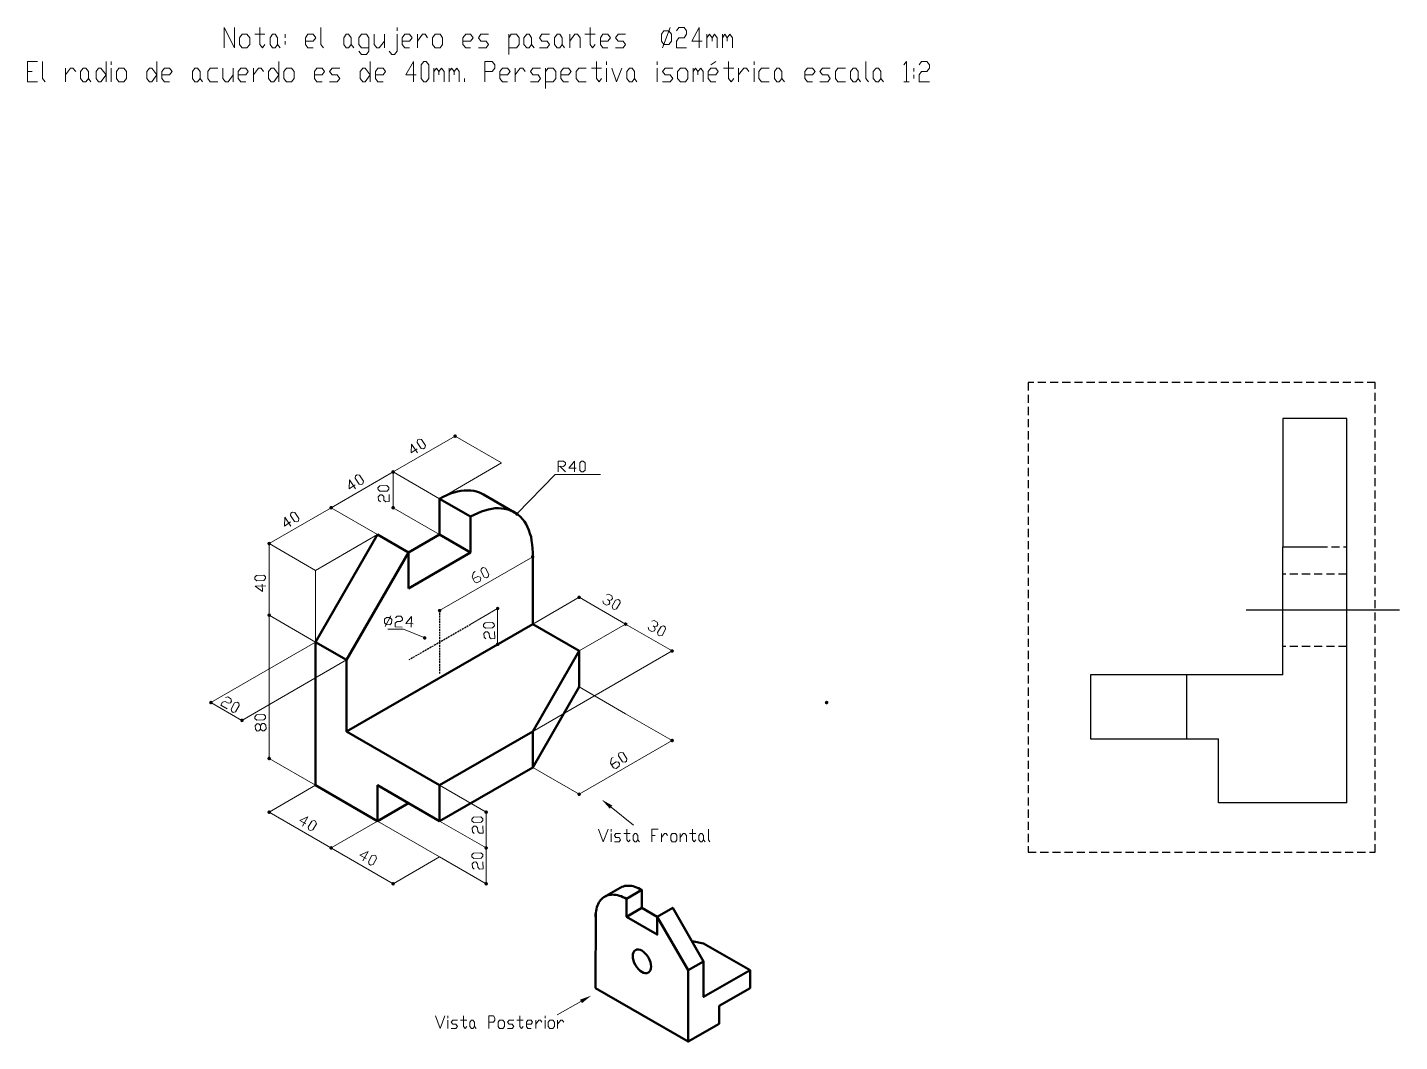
# Model space of a CAD drawing. Header units: millimetres. Extents: x 99 to 563, y 111 to 304.
# Drawn here: x 99.1 to 313.4, y 144.3 to 302.6 of the extents above; entities that cross this region are included whole.
import ezdxf

# ---------------------------------------------------------------- set-up
doc = ezdxf.new("R2010")
doc.units = ezdxf.units.MM
doc.linetypes.add('CENTRO', pattern=[50.8, 31.75, -6.35, 6.35, -6.35])
doc.linetypes.add('LÍNEAS_OCULTAS', pattern=[9.525, 6.35, -3.175])
for name, color, linetype, lineweight in [('Linea Auxiliar', 251, 'Continuous', 5), ('Linea Invisible', 254, 'LÍNEAS_OCULTAS', 25), ('Linea Visible', 7, 'Continuous', 30)]:
    doc.layers.add(name, color=color, linetype=linetype, lineweight=lineweight)
doc.layers.add('Lineas de eje', color=3, linetype='CENTRO', plot=False)
for name, color, linetype in [('PDF_COTAS', 7, 'Continuous'), ('PDF_OCULTOS', 7, 'Continuous'), ('PDF_Pieza', 7, 'Continuous'), ('PDF_TEX', 7, 'Continuous')]:
    doc.layers.add(name, color=color, linetype=linetype)

msp = doc.modelspace()

# ---------------------------------------------------------------- linework, layer by layer
at = {"layer": 'Linea Auxiliar'}
msp.add_xline((324.227, 119.166), (1, 0), dxfattribs=at)
at = {"layer": 'Linea Invisible'}
msp.add_line((295.131, 221.536), (305.131, 221.536), dxfattribs=at)
at = {"layer": 'Linea Invisible', "ltscale": 0.2}
for p, q in [((295.131, 221.536), (305.131, 221.536)), ((305.131, 217.276), (295.147, 217.276)), ((305.131, 205.946), (295.131, 205.946))]:
    msp.add_line(p, q, dxfattribs=at)
msp.add_lwpolyline([(309.593, 247.174), (255.357, 247.174), (255.357, 173.822), (309.593, 173.822)], close=True, dxfattribs=at)
at = {"layer": 'Linea Visible'}
for p, q in [((295.131, 241.536), (295.131, 221.536)), ((305.131, 241.536), (295.131, 241.536)), ((295.131, 241.536), (295.131, 221.536)), ((305.131, 241.536), (295.131, 241.536)), ((305.131, 181.536), (305.131, 241.536)), ((295.131, 201.536), (295.131, 221.536)), ((295.131, 201.536), (295.131, 221.536)), ((280.131, 201.536), (265.131, 201.536)), ((265.131, 201.536), (265.131, 191.536)), ((295.131, 201.536), (280.131, 201.536)), ((280.131, 201.536), (280.131, 191.536)), ((265.131, 191.536), (280.131, 191.536)), ((280.131, 191.536), (285.131, 191.536)), ((285.131, 181.536), (285.131, 191.536)), ((285.131, 181.536), (285.131, 191.536)), ((305.131, 181.536), (285.131, 181.536)), ((305.131, 181.536), (285.131, 181.536))]:
    msp.add_line(p, q, dxfattribs=at)
at = {"layer": 'Lineas de eje'}
msp.add_line((289.436, 211.687), (313.388, 211.687), dxfattribs=at)
at = {"layer": 'PDF_COTAS', "lineweight": 13}
for points in [[(144.092, 217.827), (136.825, 222.041), (146.507, 227.627), (156.189, 233.214), (165.871, 238.801), (173.138, 234.611), (163.74, 229.166)], [(159.929, 236.812), (159.006, 236.173), (159.077, 237.57), (160, 236.173)], [(181.968, 233.238), (181.992, 234.919), (182.821, 234.919), (183.105, 234.635), (183.105, 234.35), (182.821, 234.066), (181.992, 234.09)], [(182.252, 234.09), (183.105, 233.238)], [(184.785, 233.782), (183.649, 233.782), (184.501, 234.919), (184.501, 233.238)], [(150.247, 231.202), (149.3, 230.587), (149.395, 231.983), (150.318, 230.587)], [(163.456, 229.024), (156.189, 233.214), (156.189, 227.627), (163.456, 223.437)], [(175.529, 226.657), (181.495, 232.788), (188.573, 232.788)], [(154.2, 228.527), (153.893, 228.787), (153.869, 229.332), (154.153, 229.64), (154.437, 229.64), (154.721, 229.379), (154.745, 228.811), (155.029, 228.551), (155.597, 228.574), (155.55, 229.687)], [(146.507, 227.627), (153.774, 223.437), (144.092, 217.827), (144.092, 206.654), (136.825, 210.844)], [(140.163, 225.402), (139.216, 224.763), (139.287, 226.16), (140.234, 224.763)], [(163.456, 173.11), (156.189, 168.92), (136.825, 180.093), (144.092, 184.283), (136.825, 188.473), (136.825, 222.041)], [(163.456, 211.577), (177.991, 219.958)], [(168.641, 216.525), (169.398, 216.904), (169.777, 216.785), (169.895, 216.549), (169.777, 216.17), (169.28, 215.91), (168.901, 216.028), (168.522, 216.762), (168.759, 217.519), (169.019, 217.661)], [(135.76, 215.697), (135.807, 214.56), (134.647, 215.365), (136.328, 215.436)], [(177.991, 209.447), (185.235, 213.637), (192.503, 209.447), (185.235, 205.257)], [(189.946, 213.14), (190.041, 212.761), (189.899, 212.501), (189.52, 212.406), (189.046, 212.69), (188.928, 213.069)], [(189.496, 214.039), (189.875, 214.134), (190.348, 213.85), (190.467, 213.471), (190.325, 213.235), (189.946, 213.14), (189.686, 213.282)], [(154.958, 209.092), (155.857, 210.749)], [(156.544, 210.441), (156.828, 210.702), (157.396, 210.678), (157.657, 210.394), (157.657, 210.11), (157.349, 209.849), (156.804, 209.873), (156.52, 209.589), (156.497, 209.045), (157.609, 208.997)], [(159.314, 209.518), (158.177, 209.542), (159.053, 210.631), (159.006, 208.95)], [(168.238, 209.4), (172.499, 211.885), (172.499, 206.299)], [(196.574, 209.92), (196.953, 210.039), (197.45, 209.755), (197.545, 209.376), (197.403, 209.116), (197.024, 209.021), (196.787, 209.163)], [(161.136, 207.316), (157.799, 208.689), (155.384, 208.689)], [(170.676, 207.151), (170.392, 207.411), (170.369, 207.979), (170.629, 208.263), (170.913, 208.263), (171.197, 208.003), (171.221, 207.435), (171.505, 207.174), (172.073, 207.198), (172.026, 208.311)], [(192.503, 209.447), (199.77, 205.257), (177.991, 192.663)], [(197.024, 209.021), (197.119, 208.642), (197, 208.405), (196.598, 208.287), (196.124, 208.571), (196.03, 208.95)], [(144.092, 206.654), (127.735, 197.208), (132.564, 194.415), (148.921, 203.86)], [(185.235, 199.67), (192.503, 195.457), (199.77, 191.266), (185.235, 182.886), (177.991, 187.076)], [(129.983, 197.989), (130.362, 198.084), (130.859, 197.8), (130.954, 197.421), (130.812, 197.185), (130.433, 197.09), (129.936, 197.374), (129.557, 197.256), (129.297, 196.782), (130.244, 196.214)], [(135.475, 193.634), (135.76, 193.918), (136.044, 193.918), (136.328, 193.657), (136.351, 193.089), (136.067, 192.805), (135.807, 192.805), (135.499, 193.066), (135.475, 193.634), (135.191, 193.894), (134.907, 193.87), (134.647, 193.586), (134.671, 193.042), (134.955, 192.758), (135.239, 192.782), (135.499, 193.066)], [(190.325, 187.479), (191.011, 187.952), (191.39, 187.881), (191.556, 187.645), (191.485, 187.266), (191.011, 186.934), (190.632, 187.029), (190.159, 187.716), (190.301, 188.497), (190.538, 188.639)], [(146.507, 174.506), (153.774, 178.696), (163.456, 173.11), (170.724, 168.92), (170.724, 174.506), (170.724, 180.093), (163.456, 184.283)], [(190.23, 180.874), (193.757, 178.081)], [(142.577, 178.247), (141.607, 178.815), (142.885, 179.359), (142.056, 177.915)], [(163.456, 178.696), (170.724, 174.506)], [(168.854, 176.779), (168.57, 177.039), (168.546, 177.607), (168.806, 177.891), (169.09, 177.915), (169.375, 177.631), (169.398, 177.087), (169.706, 176.803), (170.25, 176.826), (170.203, 177.963)], [(151.975, 172.849), (151.005, 173.394), (152.307, 173.962), (151.454, 172.494)], [(168.854, 171.192), (168.57, 171.453), (168.546, 172.021), (168.806, 172.305), (169.09, 172.328), (169.375, 172.044), (169.398, 171.5), (169.706, 171.216), (170.25, 171.24), (170.203, 172.352)], [(185.519, 150.55), (181.826, 148.443)]]:
    msp.add_lwpolyline(points, dxfattribs=at)
for points in [[(160.923, 236.812), (160.545, 236.883), (159.929, 237.807), (160, 238.209), (160.237, 238.351), (160.616, 238.28), (161.231, 237.357), (161.16, 236.954)], [(185.614, 233.238), (185.33, 233.498), (185.33, 234.635), (185.614, 234.895), (185.898, 234.895), (186.182, 234.635), (186.182, 233.498), (185.898, 233.238)], [(151.241, 231.226), (150.863, 231.297), (150.247, 232.22), (150.318, 232.599), (150.555, 232.764), (150.934, 232.693), (151.549, 231.77), (151.478, 231.368)], [(155.502, 230.516), (155.242, 230.231), (154.129, 230.184), (153.845, 230.468), (153.822, 230.729), (154.106, 231.036), (155.218, 231.084), (155.502, 230.8)], [(141.157, 225.402), (140.778, 225.473), (140.139, 226.396), (140.234, 226.775), (140.47, 226.941), (140.849, 226.87), (141.465, 225.947), (141.394, 225.544)], [(136.28, 216.549), (136.02, 216.265), (134.907, 216.217), (134.6, 216.478), (134.6, 216.762), (134.86, 217.046), (135.973, 217.093), (136.28, 216.833)], [(170.771, 216.667), (170.392, 216.785), (169.895, 217.78), (170.014, 218.158), (170.25, 218.3), (170.629, 218.182), (171.15, 217.188), (171.032, 216.809)], [(190.49, 211.838), (190.396, 212.24), (190.94, 213.187), (191.319, 213.306), (191.579, 213.164), (191.674, 212.785), (191.106, 211.814), (190.727, 211.72)], [(155.1, 209.376), (154.84, 209.66), (154.863, 210.204), (155.147, 210.489), (155.692, 210.465), (155.976, 210.181), (155.952, 209.613), (155.668, 209.352)], [(172.002, 209.163), (171.718, 208.855), (170.605, 208.808), (170.321, 209.092), (170.298, 209.376), (170.582, 209.66), (171.694, 209.707), (171.978, 209.423)], [(197.568, 207.743), (197.474, 208.121), (198.042, 209.092), (198.421, 209.187), (198.657, 209.045), (198.752, 208.666), (198.208, 207.695), (197.829, 207.601)], [(130.978, 195.788), (130.883, 196.19), (131.427, 197.137), (131.83, 197.256), (132.067, 197.114), (132.161, 196.735), (131.593, 195.764), (131.214, 195.67)], [(136.28, 194.77), (136.02, 194.486), (134.907, 194.439), (134.6, 194.699), (134.6, 194.983), (134.86, 195.267), (135.973, 195.314), (136.28, 195.054)], [(192.408, 187.881), (192.029, 187.952), (191.39, 188.876), (191.461, 189.278), (191.698, 189.42), (192.1, 189.349), (192.716, 188.426), (192.645, 188.047)], [(143.027, 177.347), (142.909, 177.726), (143.477, 178.696), (143.856, 178.815), (144.092, 178.673), (144.211, 178.294), (143.642, 177.323), (143.264, 177.205)], [(170.179, 178.791), (169.919, 178.507), (168.783, 178.46), (168.499, 178.72), (168.499, 179.004), (168.759, 179.288), (169.872, 179.336), (170.179, 179.075)], [(170.179, 173.204), (169.919, 172.92), (168.783, 172.873), (168.499, 173.133), (168.499, 173.417), (168.759, 173.701), (169.872, 173.749), (170.179, 173.488)], [(152.425, 171.95), (152.33, 172.328), (152.875, 173.299), (153.277, 173.394), (153.514, 173.252), (153.609, 172.873), (153.064, 171.902), (152.662, 171.808)]]:
    msp.add_lwpolyline(points, close=True, dxfattribs=at)
at = {"layer": 'PDF_COTAS', "transparency": 33554559}
for points in [[(165.871, 238.801), (165.634, 238.943), (165.587, 238.801)], [(165.587, 238.801), (165.634, 238.659), (165.871, 238.801)], [(165.729, 239.038), (165.871, 238.801), (165.634, 238.943)], [(165.634, 238.659), (165.871, 238.801), (165.729, 238.564)], [(165.871, 239.085), (165.729, 239.038), (165.871, 238.801)], [(165.871, 238.801), (165.729, 238.564), (165.871, 238.517)], [(165.871, 238.801), (166.013, 239.038), (165.871, 239.085)], [(166.108, 238.943), (165.871, 238.801), (166.013, 239.038)], [(166.155, 238.801), (166.108, 238.943), (165.871, 238.801)], [(165.871, 238.517), (166.013, 238.564), (165.871, 238.801)], [(166.013, 238.564), (165.871, 238.801), (166.108, 238.659)], [(165.871, 238.801), (166.108, 238.659), (166.155, 238.801)], [(156.189, 233.214), (155.952, 233.356), (155.905, 233.214)], [(155.905, 233.214), (155.952, 233.072), (156.189, 233.214)], [(156.047, 233.451), (156.189, 233.214), (155.952, 233.356)], [(155.952, 233.072), (156.189, 233.214), (156.047, 232.977)], [(156.189, 233.498), (156.047, 233.451), (156.189, 233.214)], [(156.189, 233.214), (156.047, 232.977), (156.189, 232.93)], [(156.189, 233.214), (156.331, 233.451), (156.189, 233.498)], [(156.426, 233.356), (156.189, 233.214), (156.331, 233.451)], [(156.473, 233.214), (156.426, 233.356), (156.189, 233.214)], [(156.189, 232.93), (156.331, 232.977), (156.189, 233.214)], [(156.331, 232.977), (156.189, 233.214), (156.426, 233.072)], [(156.189, 233.214), (156.426, 233.072), (156.473, 233.214)], [(146.507, 227.627), (146.27, 227.77), (146.223, 227.627)], [(146.223, 227.627), (146.27, 227.485), (146.507, 227.627)], [(146.365, 227.864), (146.507, 227.627), (146.27, 227.77)], [(146.27, 227.485), (146.507, 227.627), (146.365, 227.391)], [(146.507, 227.912), (146.365, 227.864), (146.507, 227.627)], [(146.507, 227.627), (146.365, 227.391), (146.507, 227.343)], [(146.507, 227.627), (146.649, 227.864), (146.507, 227.912)], [(146.744, 227.77), (146.507, 227.627), (146.649, 227.864)], [(146.791, 227.627), (146.744, 227.77), (146.507, 227.627)], [(146.507, 227.343), (146.649, 227.391), (146.507, 227.627)], [(146.649, 227.391), (146.507, 227.627), (146.744, 227.485)], [(146.507, 227.627), (146.744, 227.485), (146.791, 227.627)], [(156.189, 227.627), (155.952, 227.77), (155.905, 227.627)], [(155.905, 227.627), (155.952, 227.485), (156.189, 227.627)], [(156.047, 227.864), (156.189, 227.627), (155.952, 227.77)], [(155.952, 227.485), (156.189, 227.627), (156.047, 227.367)], [(156.189, 227.912), (156.047, 227.864), (156.189, 227.627)], [(156.189, 227.627), (156.047, 227.367), (156.189, 227.343)], [(156.189, 227.627), (156.331, 227.864), (156.189, 227.912)], [(156.426, 227.77), (156.189, 227.627), (156.331, 227.864)], [(156.473, 227.627), (156.426, 227.77), (156.189, 227.627)], [(156.189, 227.343), (156.331, 227.367), (156.189, 227.627)], [(156.331, 227.367), (156.189, 227.627), (156.426, 227.485)], [(156.189, 227.627), (156.426, 227.485), (156.473, 227.627)], [(175.529, 226.657), (175.293, 226.775), (175.245, 226.657)], [(175.245, 226.657), (175.293, 226.515), (175.529, 226.657)], [(175.387, 226.894), (175.529, 226.657), (175.293, 226.775)], [(175.293, 226.515), (175.529, 226.657), (175.387, 226.396)], [(175.529, 226.917), (175.387, 226.894), (175.529, 226.657)], [(175.529, 226.657), (175.387, 226.396), (175.529, 226.373)], [(175.529, 226.657), (175.671, 226.894), (175.529, 226.917)], [(175.766, 226.775), (175.529, 226.657), (175.671, 226.894)], [(175.813, 226.657), (175.766, 226.775), (175.529, 226.657)], [(175.529, 226.373), (175.671, 226.396), (175.529, 226.657)], [(175.671, 226.396), (175.529, 226.657), (175.766, 226.515)], [(175.529, 226.657), (175.766, 226.515), (175.813, 226.657)], [(136.825, 222.041), (136.588, 222.159), (136.541, 222.041)], [(136.541, 222.041), (136.588, 221.899), (136.825, 222.041)], [(136.683, 222.277), (136.825, 222.041), (136.588, 222.159)], [(136.588, 221.899), (136.825, 222.041), (136.683, 221.78)], [(136.825, 222.301), (136.683, 222.277), (136.825, 222.041)], [(136.825, 222.041), (136.683, 221.78), (136.825, 221.757)], [(136.825, 222.041), (136.967, 222.277), (136.825, 222.301)], [(137.062, 222.159), (136.825, 222.041), (136.967, 222.277)], [(137.109, 222.041), (137.062, 222.159), (136.825, 222.041)], [(136.825, 221.757), (136.967, 221.78), (136.825, 222.041)], [(136.967, 221.78), (136.825, 222.041), (137.062, 221.899)], [(136.825, 222.041), (137.062, 221.899), (137.109, 222.041)], [(177.991, 219.958), (177.731, 220.1), (177.707, 219.958)], [(177.707, 219.958), (177.731, 219.816), (177.991, 219.958)], [(177.849, 220.194), (177.991, 219.958), (177.731, 220.1)], [(177.731, 219.816), (177.991, 219.958), (177.849, 219.721)], [(177.991, 220.242), (177.849, 220.194), (177.991, 219.958)], [(177.991, 219.958), (177.849, 219.721), (177.991, 219.673)], [(177.991, 219.958), (178.133, 220.194), (177.991, 220.242)], [(178.228, 220.1), (177.991, 219.958), (178.133, 220.194)], [(178.252, 219.958), (178.228, 220.1), (177.991, 219.958)], [(177.991, 219.673), (178.133, 219.721), (177.991, 219.958)], [(178.133, 219.721), (177.991, 219.958), (178.228, 219.816)], [(177.991, 219.958), (178.228, 219.816), (178.252, 219.958)], [(185.235, 213.637), (184.998, 213.779), (184.975, 213.637)], [(184.975, 213.637), (184.998, 213.495), (185.235, 213.637)], [(185.117, 213.874), (185.235, 213.637), (184.998, 213.779)], [(184.998, 213.495), (185.235, 213.637), (185.117, 213.4)], [(185.235, 213.921), (185.117, 213.874), (185.235, 213.637)], [(185.235, 213.637), (185.117, 213.4), (185.235, 213.353)], [(185.235, 213.637), (185.377, 213.874), (185.235, 213.921)], [(185.495, 213.779), (185.235, 213.637), (185.377, 213.874)], [(185.519, 213.637), (185.495, 213.779), (185.235, 213.637)], [(185.235, 213.353), (185.377, 213.4), (185.235, 213.637)], [(185.377, 213.4), (185.235, 213.637), (185.495, 213.495)], [(185.235, 213.637), (185.495, 213.495), (185.519, 213.637)], [(136.825, 210.844), (136.588, 210.986), (136.541, 210.844)], [(136.541, 210.844), (136.588, 210.702), (136.825, 210.844)], [(136.683, 211.08), (136.825, 210.844), (136.588, 210.986)], [(136.588, 210.702), (136.825, 210.844), (136.683, 210.607)], [(136.825, 211.128), (136.683, 211.08), (136.825, 210.844)], [(136.825, 210.844), (136.683, 210.607), (136.825, 210.56)], [(136.825, 210.844), (136.967, 211.08), (136.825, 211.128)], [(137.062, 210.986), (136.825, 210.844), (136.967, 211.08)], [(137.109, 210.844), (137.062, 210.986), (136.825, 210.844)], [(136.825, 210.56), (136.967, 210.607), (136.825, 210.844)], [(136.967, 210.607), (136.825, 210.844), (137.062, 210.702)], [(136.825, 210.844), (137.062, 210.702), (137.109, 210.844)], [(163.456, 211.577), (163.22, 211.72), (163.172, 211.577)], [(163.172, 211.577), (163.22, 211.435), (163.456, 211.577)], [(163.314, 211.814), (163.456, 211.577), (163.22, 211.72)], [(163.22, 211.435), (163.456, 211.577), (163.314, 211.317)], [(163.456, 211.838), (163.314, 211.814), (163.456, 211.577)], [(163.456, 211.577), (163.314, 211.317), (163.456, 211.293)], [(163.456, 211.577), (163.598, 211.814), (163.456, 211.838)], [(163.693, 211.72), (163.456, 211.577), (163.598, 211.814)], [(163.74, 211.577), (163.693, 211.72), (163.456, 211.577)], [(163.456, 211.293), (163.598, 211.317), (163.456, 211.577)], [(163.598, 211.317), (163.456, 211.577), (163.693, 211.435)], [(163.456, 211.577), (163.693, 211.435), (163.74, 211.577)], [(172.499, 211.885), (172.263, 212.027), (172.239, 211.885)], [(172.239, 211.885), (172.263, 211.743), (172.499, 211.885)], [(172.381, 212.122), (172.499, 211.885), (172.263, 212.027)], [(172.263, 211.743), (172.499, 211.885), (172.381, 211.649)], [(172.499, 212.169), (172.381, 212.122), (172.499, 211.885)], [(172.499, 211.885), (172.381, 211.649), (172.499, 211.601)], [(172.499, 211.885), (172.641, 212.122), (172.499, 212.169)], [(172.76, 212.027), (172.499, 211.885), (172.641, 212.122)], [(172.783, 211.885), (172.76, 212.027), (172.499, 211.885)], [(172.499, 211.601), (172.641, 211.649), (172.499, 211.885)], [(172.641, 211.649), (172.499, 211.885), (172.76, 211.743)], [(172.499, 211.885), (172.76, 211.743), (172.783, 211.885)], [(192.503, 209.447), (192.266, 209.589), (192.242, 209.447)], [(192.242, 209.447), (192.266, 209.305), (192.503, 209.447)], [(192.361, 209.684), (192.503, 209.447), (192.266, 209.589)], [(192.266, 209.305), (192.503, 209.447), (192.361, 209.21)], [(192.503, 209.731), (192.361, 209.684), (192.503, 209.447)], [(192.503, 209.447), (192.361, 209.21), (192.503, 209.163)], [(192.503, 209.447), (192.645, 209.684), (192.503, 209.731)], [(192.763, 209.589), (192.503, 209.447), (192.645, 209.684)], [(192.787, 209.447), (192.763, 209.589), (192.503, 209.447)], [(192.503, 209.163), (192.645, 209.21), (192.503, 209.447)], [(192.645, 209.21), (192.503, 209.447), (192.763, 209.305)], [(192.503, 209.447), (192.763, 209.305), (192.787, 209.447)], [(161.136, 207.316), (160.876, 207.435), (160.852, 207.316)], [(160.852, 207.316), (160.876, 207.174), (161.136, 207.316)], [(160.994, 207.553), (161.136, 207.316), (160.876, 207.435)], [(160.876, 207.174), (161.136, 207.316), (160.994, 207.056)], [(161.136, 207.577), (160.994, 207.553), (161.136, 207.316)], [(161.136, 207.316), (160.994, 207.056), (161.136, 207.032)], [(161.136, 207.316), (161.255, 207.553), (161.136, 207.577)], [(161.373, 207.435), (161.136, 207.316), (161.255, 207.553)], [(161.397, 207.316), (161.373, 207.435), (161.136, 207.316)], [(161.136, 207.032), (161.255, 207.056), (161.136, 207.316)], [(161.255, 207.056), (161.136, 207.316), (161.373, 207.174)], [(161.136, 207.316), (161.373, 207.174), (161.397, 207.316)], [(172.499, 206.299), (172.263, 206.441), (172.239, 206.299)], [(172.239, 206.299), (172.263, 206.156), (172.499, 206.299)], [(172.381, 206.535), (172.499, 206.299), (172.263, 206.441)], [(172.263, 206.156), (172.499, 206.299), (172.381, 206.038)], [(172.499, 206.559), (172.381, 206.535), (172.499, 206.299)], [(172.499, 206.299), (172.381, 206.038), (172.499, 206.014)], [(172.499, 206.299), (172.641, 206.535), (172.499, 206.559)], [(172.76, 206.441), (172.499, 206.299), (172.641, 206.535)], [(172.783, 206.299), (172.76, 206.441), (172.499, 206.299)], [(172.499, 206.014), (172.641, 206.038), (172.499, 206.299)], [(172.641, 206.038), (172.499, 206.299), (172.76, 206.156)], [(172.499, 206.299), (172.76, 206.156), (172.783, 206.299)], [(199.77, 205.257), (199.533, 205.399), (199.486, 205.257)], [(199.486, 205.257), (199.533, 205.115), (199.77, 205.257)], [(199.628, 205.494), (199.77, 205.257), (199.533, 205.399)], [(199.533, 205.115), (199.77, 205.257), (199.628, 205.02)], [(199.77, 205.541), (199.628, 205.494), (199.77, 205.257)], [(199.77, 205.257), (199.628, 205.02), (199.77, 204.973)], [(199.77, 205.257), (199.912, 205.494), (199.77, 205.541)], [(200.007, 205.399), (199.77, 205.257), (199.912, 205.494)], [(200.054, 205.257), (200.007, 205.399), (199.77, 205.257)], [(199.77, 204.973), (199.912, 205.02), (199.77, 205.257)], [(199.912, 205.02), (199.77, 205.257), (200.007, 205.115)], [(199.77, 205.257), (200.007, 205.115), (200.054, 205.257)], [(127.735, 197.208), (127.498, 197.35), (127.45, 197.208)], [(127.45, 197.208), (127.498, 197.066), (127.735, 197.208)], [(127.592, 197.445), (127.735, 197.208), (127.498, 197.35)], [(127.498, 197.066), (127.735, 197.208), (127.592, 196.972)], [(127.735, 197.492), (127.592, 197.445), (127.735, 197.208)], [(127.735, 197.208), (127.592, 196.972), (127.735, 196.924)], [(127.735, 197.208), (127.877, 197.445), (127.735, 197.492)], [(127.971, 197.35), (127.735, 197.208), (127.877, 197.445)], [(128.019, 197.208), (127.971, 197.35), (127.735, 197.208)], [(127.735, 196.924), (127.877, 196.972), (127.735, 197.208)], [(127.877, 196.972), (127.735, 197.208), (127.971, 197.066)], [(127.735, 197.208), (127.971, 197.066), (128.019, 197.208)], [(223.899, 197.208), (223.662, 197.35), (223.615, 197.208)], [(223.615, 197.208), (223.662, 197.066), (223.899, 197.208)], [(223.757, 197.445), (223.899, 197.208), (223.662, 197.35)], [(223.662, 197.066), (223.899, 197.208), (223.757, 196.972)], [(223.899, 197.492), (223.757, 197.445), (223.899, 197.208)], [(223.899, 197.208), (223.757, 196.972), (223.899, 196.924)], [(223.899, 197.208), (224.041, 197.445), (223.899, 197.492)], [(224.135, 197.35), (223.899, 197.208), (224.041, 197.445)], [(224.183, 197.208), (224.135, 197.35), (223.899, 197.208)], [(223.899, 196.924), (224.041, 196.972), (223.899, 197.208)], [(224.041, 196.972), (223.899, 197.208), (224.135, 197.066)], [(223.899, 197.208), (224.135, 197.066), (224.183, 197.208)], [(132.564, 194.415), (132.327, 194.557), (132.303, 194.415)], [(132.303, 194.415), (132.327, 194.273), (132.564, 194.415)], [(132.422, 194.652), (132.564, 194.415), (132.327, 194.557)], [(132.327, 194.273), (132.564, 194.415), (132.422, 194.178)], [(132.564, 194.699), (132.422, 194.652), (132.564, 194.415)], [(132.564, 194.415), (132.422, 194.178), (132.564, 194.131)], [(132.564, 194.415), (132.706, 194.652), (132.564, 194.699)], [(132.824, 194.557), (132.564, 194.415), (132.706, 194.652)], [(132.848, 194.415), (132.824, 194.557), (132.564, 194.415)], [(132.564, 194.131), (132.706, 194.178), (132.564, 194.415)], [(132.706, 194.178), (132.564, 194.415), (132.824, 194.273)], [(132.564, 194.415), (132.824, 194.273), (132.848, 194.415)], [(199.77, 191.266), (199.533, 191.409), (199.486, 191.266)], [(199.486, 191.266), (199.533, 191.124), (199.77, 191.266)], [(199.628, 191.527), (199.77, 191.266), (199.533, 191.409)], [(199.533, 191.124), (199.77, 191.266), (199.628, 191.03)], [(199.77, 191.551), (199.628, 191.527), (199.77, 191.266)], [(199.77, 191.266), (199.628, 191.03), (199.77, 191.006)], [(199.77, 191.266), (199.912, 191.527), (199.77, 191.551)], [(200.007, 191.409), (199.77, 191.266), (199.912, 191.527)], [(200.054, 191.266), (200.007, 191.409), (199.77, 191.266)], [(199.77, 191.006), (199.912, 191.03), (199.77, 191.266)], [(199.912, 191.03), (199.77, 191.266), (200.007, 191.124)], [(199.77, 191.266), (200.007, 191.124), (200.054, 191.266)], [(136.825, 188.473), (136.588, 188.615), (136.541, 188.473)], [(136.683, 188.734), (136.825, 188.473), (136.588, 188.615)], [(136.825, 188.757), (136.683, 188.734), (136.825, 188.473)], [(136.825, 188.473), (136.967, 188.734), (136.825, 188.757)], [(137.062, 188.615), (136.825, 188.473), (136.967, 188.734)], [(137.109, 188.473), (137.062, 188.615), (136.825, 188.473)], [(136.541, 188.473), (136.588, 188.331), (136.825, 188.473)], [(136.588, 188.331), (136.825, 188.473), (136.683, 188.236)], [(136.825, 188.473), (136.683, 188.236), (136.825, 188.189)], [(136.825, 188.189), (136.967, 188.236), (136.825, 188.473)], [(136.967, 188.236), (136.825, 188.473), (137.062, 188.331)], [(136.825, 188.473), (137.062, 188.331), (137.109, 188.473)], [(185.235, 182.886), (184.998, 183.028), (184.975, 182.886)], [(184.975, 182.886), (184.998, 182.744), (185.235, 182.886)], [(185.117, 183.123), (185.235, 182.886), (184.998, 183.028)], [(184.998, 182.744), (185.235, 182.886), (185.117, 182.65)], [(185.235, 183.17), (185.117, 183.123), (185.235, 182.886)], [(185.235, 182.886), (185.117, 182.65), (185.235, 182.602)], [(185.235, 182.886), (185.377, 183.123), (185.235, 183.17)], [(185.495, 183.028), (185.235, 182.886), (185.377, 183.123)], [(185.519, 182.886), (185.495, 183.028), (185.235, 182.886)], [(185.235, 182.602), (185.377, 182.65), (185.235, 182.886)], [(185.377, 182.65), (185.235, 182.886), (185.495, 182.744)], [(185.235, 182.886), (185.495, 182.744), (185.519, 182.886)], [(136.825, 180.093), (136.588, 180.235), (136.541, 180.093)], [(136.541, 180.093), (136.588, 179.951), (136.825, 180.093)], [(136.683, 180.33), (136.825, 180.093), (136.588, 180.235)], [(136.588, 179.951), (136.825, 180.093), (136.683, 179.856)], [(136.825, 180.377), (136.683, 180.33), (136.825, 180.093)], [(136.825, 180.093), (136.683, 179.856), (136.825, 179.809)], [(136.825, 180.093), (136.967, 180.33), (136.825, 180.377)], [(137.062, 180.235), (136.825, 180.093), (136.967, 180.33)], [(137.109, 180.093), (137.062, 180.235), (136.825, 180.093)], [(136.825, 179.809), (136.967, 179.856), (136.825, 180.093)], [(136.967, 179.856), (136.825, 180.093), (137.062, 179.951)], [(136.825, 180.093), (137.062, 179.951), (137.109, 180.093)], [(170.724, 180.093), (170.487, 180.235), (170.44, 180.093)], [(170.44, 180.093), (170.487, 179.951), (170.724, 180.093)], [(170.582, 180.33), (170.724, 180.093), (170.487, 180.235)], [(170.487, 179.951), (170.724, 180.093), (170.582, 179.856)], [(170.724, 180.377), (170.582, 180.33), (170.724, 180.093)], [(170.724, 180.093), (170.582, 179.856), (170.724, 179.809)], [(170.724, 180.093), (170.866, 180.33), (170.724, 180.377)], [(170.961, 180.235), (170.724, 180.093), (170.866, 180.33)], [(171.008, 180.093), (170.961, 180.235), (170.724, 180.093)], [(170.724, 179.809), (170.866, 179.856), (170.724, 180.093)], [(170.866, 179.856), (170.724, 180.093), (170.961, 179.951)], [(170.724, 180.093), (170.961, 179.951), (171.008, 180.093)], [(190.041, 180.637), (188.786, 182.034), (190.419, 181.135)], [(146.507, 174.506), (146.27, 174.648), (146.223, 174.506)], [(146.223, 174.506), (146.27, 174.364), (146.507, 174.506)], [(146.365, 174.743), (146.507, 174.506), (146.27, 174.648)], [(146.27, 174.364), (146.507, 174.506), (146.365, 174.27)], [(146.507, 174.79), (146.365, 174.743), (146.507, 174.506)], [(146.507, 174.506), (146.365, 174.27), (146.507, 174.222)], [(146.507, 174.506), (146.649, 174.743), (146.507, 174.79)], [(146.744, 174.648), (146.507, 174.506), (146.649, 174.743)], [(146.791, 174.506), (146.744, 174.648), (146.507, 174.506)], [(146.507, 174.222), (146.649, 174.27), (146.507, 174.506)], [(146.649, 174.27), (146.507, 174.506), (146.744, 174.364)], [(146.507, 174.506), (146.744, 174.364), (146.791, 174.506)], [(170.724, 174.506), (170.487, 174.648), (170.44, 174.506)], [(170.44, 174.506), (170.487, 174.364), (170.724, 174.506)], [(170.582, 174.743), (170.724, 174.506), (170.487, 174.648)], [(170.487, 174.364), (170.724, 174.506), (170.582, 174.27)], [(170.724, 174.79), (170.582, 174.743), (170.724, 174.506)], [(170.724, 174.506), (170.582, 174.27), (170.724, 174.222)], [(170.724, 174.506), (170.866, 174.743), (170.724, 174.79)], [(170.961, 174.648), (170.724, 174.506), (170.866, 174.743)], [(171.008, 174.506), (170.961, 174.648), (170.724, 174.506)], [(170.724, 174.222), (170.866, 174.27), (170.724, 174.506)], [(170.866, 174.27), (170.724, 174.506), (170.961, 174.364)], [(170.724, 174.506), (170.961, 174.364), (171.008, 174.506)], [(156.189, 168.92), (155.952, 169.062), (155.905, 168.92)], [(155.905, 168.92), (155.952, 168.778), (156.189, 168.92)], [(156.047, 169.156), (156.189, 168.92), (155.952, 169.062)], [(155.952, 168.778), (156.189, 168.92), (156.047, 168.659)], [(156.189, 169.18), (156.047, 169.156), (156.189, 168.92)], [(156.189, 168.92), (156.047, 168.659), (156.189, 168.636)], [(156.189, 168.92), (156.331, 169.156), (156.189, 169.18)], [(156.426, 169.062), (156.189, 168.92), (156.331, 169.156)], [(156.473, 168.92), (156.426, 169.062), (156.189, 168.92)], [(156.189, 168.636), (156.331, 168.659), (156.189, 168.92)], [(156.331, 168.659), (156.189, 168.92), (156.426, 168.778)], [(156.189, 168.92), (156.426, 168.778), (156.473, 168.92)], [(170.724, 168.92), (170.487, 169.062), (170.44, 168.92)], [(170.44, 168.92), (170.487, 168.778), (170.724, 168.92)], [(170.582, 169.156), (170.724, 168.92), (170.487, 169.062)], [(170.487, 168.778), (170.724, 168.92), (170.582, 168.659)], [(170.724, 169.18), (170.582, 169.156), (170.724, 168.92)], [(170.724, 168.92), (170.582, 168.659), (170.724, 168.636)], [(170.724, 168.92), (170.866, 169.156), (170.724, 169.18)], [(170.961, 169.062), (170.724, 168.92), (170.866, 169.156)], [(171.008, 168.92), (170.961, 169.062), (170.724, 168.92)], [(170.724, 168.636), (170.866, 168.659), (170.724, 168.92)], [(170.866, 168.659), (170.724, 168.92), (170.961, 168.778)], [(170.724, 168.92), (170.961, 168.778), (171.008, 168.92)], [(185.377, 150.81), (187.129, 151.449), (185.685, 150.266)]]:
    msp.add_solid(points, dxfattribs=at)
at = {"layer": 'PDF_OCULTOS', "lineweight": 25}
for points in [[(163.456, 211.577), (163.456, 211.341)], [(163.456, 211.199), (163.456, 210.915)], [(163.456, 210.773), (163.456, 210.489)], [(163.456, 210.347), (163.456, 210.086)], [(163.456, 209.944), (163.456, 209.66)], [(163.456, 209.518), (163.456, 209.234)], [(163.456, 209.092), (163.456, 208.831)], [(163.456, 208.689), (163.456, 208.405)], [(163.456, 208.263), (163.456, 207.979)], [(165.516, 207.837), (165.753, 207.979)], [(165.871, 208.05), (166.108, 208.192)], [(166.25, 208.263), (166.486, 208.405)], [(166.605, 208.476), (166.842, 208.618)], [(166.96, 208.689), (167.197, 208.831)], [(167.339, 208.879), (167.575, 209.021)], [(167.694, 209.092), (167.93, 209.234)], [(168.049, 209.305), (168.238, 209.4)], [(161.87, 205.754), (162.131, 205.896)], [(162.249, 205.943), (162.486, 206.085)], [(162.604, 206.156), (162.841, 206.299)], [(162.959, 206.37), (163.22, 206.512)], [(163.338, 206.583), (163.575, 206.725)], [(163.456, 207.837), (163.456, 207.553)], [(163.456, 207.411), (163.456, 207.151)], [(163.456, 207.009), (163.456, 206.725)], [(163.456, 206.583), (163.456, 206.299)], [(163.456, 206.156), (163.456, 205.896)], [(163.456, 205.754), (163.456, 205.47)], [(163.693, 206.796), (163.93, 206.938)], [(164.072, 207.009), (164.309, 207.151)], [(164.427, 207.222), (164.664, 207.364)], [(164.782, 207.411), (165.019, 207.553)], [(165.161, 207.624), (165.398, 207.766)], [(158.675, 203.908), (158.864, 204.002)], [(158.982, 204.073), (159.219, 204.215)], [(159.337, 204.286), (159.574, 204.405)], [(159.692, 204.476), (159.953, 204.618)], [(160.071, 204.689), (160.308, 204.831)], [(160.426, 204.902), (160.663, 205.044)], [(160.781, 205.115), (161.042, 205.257)], [(161.16, 205.328), (161.397, 205.47)], [(161.515, 205.541), (161.752, 205.683)], [(163.456, 205.328), (163.456, 205.044)], [(163.456, 204.902), (163.456, 204.618)], [(163.456, 204.476), (163.456, 204.215)], [(163.456, 204.073), (163.456, 203.789)], [(163.456, 203.647), (163.456, 203.363)], [(163.456, 203.221), (163.456, 202.937)], [(163.456, 202.819), (163.456, 202.535)], [(163.456, 202.393), (163.456, 202.108)], [(163.456, 201.966), (163.456, 201.73)]]:
    msp.add_lwpolyline(points, dxfattribs=at)
at = {"layer": 'PDF_Pieza', "lineweight": 50}
for p, q in [((169.99, 227.012), (170.534, 227.201)), ((170.534, 227.201), (171.079, 227.367)), ((171.079, 227.367), (171.6, 227.462)), ((171.6, 227.462), (172.144, 227.533)), ((172.144, 227.533), (172.641, 227.533)), ((172.641, 227.533), (173.138, 227.509)), ((173.138, 227.509), (173.612, 227.462)), ((173.612, 227.462), (174.085, 227.343)), ((174.085, 227.343), (174.511, 227.201)), ((174.511, 227.201), (174.938, 227.012)), ((168.286, 226.231), (168.854, 226.539)), ((168.286, 220.62), (168.286, 226.231)), ((168.854, 226.539), (169.422, 226.799)), ((169.422, 226.799), (169.99, 227.012)), ((174.938, 227.012), (175.34, 226.775)), ((175.34, 226.775), (175.719, 226.515)), ((175.719, 226.515), (176.074, 226.207)), ((176.074, 226.207), (176.382, 225.852)), ((176.382, 225.852), (176.689, 225.473)), ((176.689, 225.473), (176.95, 225.047)), ((176.95, 225.047), (177.186, 224.597)), ((163.456, 223.437), (158.604, 220.62)), ((168.286, 220.62), (163.456, 223.437)), ((177.186, 224.597), (177.399, 224.124)), ((177.399, 224.124), (177.565, 223.603)), ((177.565, 223.603), (177.731, 223.059)), ((177.731, 223.059), (177.826, 222.491)), ((177.826, 222.491), (177.92, 221.899)), ((177.92, 221.899), (177.968, 221.26)), ((177.968, 221.26), (177.991, 220.62)), ((158.604, 220.62), (158.604, 215.034)), ((158.604, 215.034), (168.286, 220.62)), ((177.991, 220.62), (177.991, 209.447)), ((177.991, 209.447), (148.921, 192.663))]:
    msp.add_line(p, q, dxfattribs=at)
for points in [[(175.151, 226.894), (170.298, 229.687), (170.108, 229.805), (169.682, 229.995), (169.232, 230.137), (168.783, 230.255), (168.286, 230.326), (167.812, 230.326), (167.291, 230.326), (166.771, 230.255), (166.226, 230.16), (165.682, 229.995), (165.137, 229.829), (164.569, 229.592), (164.025, 229.332), (163.456, 229.024)], [(168.286, 226.231), (163.456, 229.024), (163.456, 223.437)], [(148.921, 203.86), (158.604, 220.62), (153.774, 223.437), (144.092, 206.654)], [(177.991, 209.447), (185.235, 205.257), (177.991, 192.663)], [(185.235, 205.257), (185.235, 199.67), (177.991, 187.076)], [(182.821, 195.48), (182.821, 195.457)], [(163.456, 184.283), (177.991, 192.663), (177.991, 187.076), (163.456, 178.696)], [(158.604, 181.49), (153.774, 178.696)], [(187.815, 163.759), (187.815, 164.09), (187.839, 164.398), (187.886, 164.682), (187.934, 164.966), (188.005, 165.25), (188.099, 165.511), (188.194, 165.747), (188.313, 165.961), (188.455, 166.174), (188.597, 166.363), (188.762, 166.529), (188.928, 166.694), (189.117, 166.836), (189.33, 166.931), (189.544, 167.026), (189.757, 167.12), (189.993, 167.168), (190.23, 167.192), (190.467, 167.215), (190.727, 167.192), (190.988, 167.168), (191.248, 167.12), (191.532, 167.049), (191.792, 166.955), (192.076, 166.836), (192.361, 166.694), (192.645, 166.552), (192.645, 163.759), (197.45, 160.989), (197.45, 163.759), (195.036, 165.156), (192.645, 163.759)], [(192.645, 166.552), (195.036, 167.949), (194.775, 168.091), (194.491, 168.233), (194.207, 168.351), (193.923, 168.422), (193.663, 168.517), (193.402, 168.565), (193.142, 168.588), (192.881, 168.588), (192.645, 168.588), (192.384, 168.565), (192.171, 168.493), (191.934, 168.422), (191.745, 168.328), (191.627, 168.28), (189.117, 166.836)], [(195.036, 165.156), (195.036, 167.949)], [(202.279, 155.403), (202.279, 144.276), (187.815, 152.633), (187.839, 164.398)], [(211.938, 155.403), (204.694, 159.593), (202.895, 159.924)], [(202.279, 144.276), (207.109, 147.046), (207.109, 149.84), (211.938, 152.633), (211.938, 155.403), (204.694, 151.236), (204.694, 156.799)]]:
    msp.add_lwpolyline(points, dxfattribs=at)
for points in [[(163.456, 178.696), (153.774, 184.283), (153.774, 178.696), (144.092, 184.283), (144.092, 206.654), (148.921, 203.86), (148.921, 192.663), (163.456, 184.283)], [(202.279, 155.403), (204.694, 156.799), (199.865, 165.156), (197.45, 163.759)]]:
    msp.add_lwpolyline(points, close=True, dxfattribs=at)
msp.add_ellipse((195.044, 156.808), major_axis=(-0.996, 1.769), ratio=0.5783814, start_param=3.1547959, end_param=9.4379812, dxfattribs=at)
at = {"layer": 'PDF_TEX', "lineweight": 13}
for points in [[(129.808, 299.436), (129.808, 302.611), (131.416, 299.436), (131.416, 302.611)], [(135.353, 302.611), (135.353, 299.944), (135.776, 299.436), (136.157, 299.944)], [(144.878, 302.611), (144.878, 299.944), (145.301, 299.436)], [(156.816, 302.061), (156.816, 302.611)], [(186.957, 302.611), (186.957, 299.944), (187.338, 299.436), (187.762, 299.944)], [(198.26, 299.436), (199.445, 302.611)], [(200.461, 302.061), (200.842, 302.611), (201.647, 302.611), (202.028, 302.061), (202.028, 301.553), (201.647, 301.002), (200.842, 301.002), (200.461, 300.494), (200.461, 299.436), (202.028, 299.436)], [(204.441, 300.494), (202.832, 300.494), (204.017, 302.611), (204.017, 299.436)], [(134.591, 301.553), (136.157, 301.553)], [(139.332, 301.553), (139.332, 301.002)], [(139.332, 300.494), (139.332, 299.944)], [(142.507, 300.494), (143.693, 300.494), (144.116, 301.002), (143.693, 301.553), (142.888, 301.553), (142.507, 301.002), (142.507, 299.944), (142.888, 299.436), (143.693, 299.436)], [(150.847, 298.886), (151.228, 298.378), (152.032, 298.378), (152.413, 298.886), (152.413, 301.002), (152.032, 301.553), (151.228, 301.553), (150.847, 301.002), (150.847, 299.944), (151.228, 299.436), (152.413, 299.436)], [(153.218, 301.553), (153.218, 299.944), (153.641, 299.436), (154.022, 299.436), (154.826, 300.494)], [(154.826, 301.553), (154.826, 299.436)], [(155.588, 298.886), (156.012, 298.378), (156.393, 298.378), (156.816, 298.886), (156.816, 301.553)], [(157.578, 300.494), (158.763, 300.494), (159.187, 301.002), (158.763, 301.553), (158.001, 301.553), (157.578, 301.002), (157.578, 299.944), (158.001, 299.436), (158.763, 299.436)], [(159.991, 299.436), (159.991, 301.553)], [(159.991, 300.494), (160.753, 301.553), (161.176, 301.553), (161.557, 301.002)], [(167.103, 300.494), (168.288, 300.494), (168.712, 301.002), (168.288, 301.553), (167.526, 301.553), (167.103, 301.002), (167.103, 299.944), (167.526, 299.436), (168.288, 299.436)], [(169.516, 299.436), (170.701, 299.436), (171.082, 299.944), (170.701, 300.494), (169.897, 300.494), (169.516, 301.002), (169.897, 301.553), (171.082, 301.553)], [(174.257, 298.378), (174.257, 301.553)], [(174.257, 301.002), (174.638, 301.553), (175.443, 301.553), (175.866, 301.002), (175.866, 299.944), (175.443, 299.436), (174.257, 299.436)], [(179.041, 299.436), (180.226, 299.436), (180.607, 299.944), (180.226, 300.494), (179.422, 300.494), (179.041, 301.002), (179.422, 301.553), (180.607, 301.553)], [(183.782, 299.436), (183.782, 301.553)], [(183.782, 300.494), (184.587, 301.553), (184.968, 301.553), (185.391, 301.002), (185.391, 299.436)], [(186.153, 301.553), (187.762, 301.553)], [(188.566, 300.494), (189.751, 300.494), (190.132, 301.002), (189.751, 301.553), (188.947, 301.553), (188.566, 301.002), (188.566, 299.944), (188.947, 299.436), (189.751, 299.436)], [(190.936, 299.436), (192.122, 299.436), (192.503, 299.944), (192.122, 300.494), (191.317, 300.494), (190.936, 301.002), (191.317, 301.553), (192.503, 301.553)], [(205.203, 299.436), (205.203, 301.553)], [(205.203, 301.002), (205.626, 301.553), (206.007, 301.002), (206.007, 300.494)], [(206.007, 301.002), (206.388, 301.553), (206.811, 301.002), (206.811, 299.436)], [(207.616, 299.436), (207.616, 301.553)], [(207.616, 301.002), (207.997, 301.553), (208.378, 301.002), (208.378, 300.494)], [(208.378, 301.002), (208.801, 301.553), (209.182, 301.002), (209.182, 299.436)], [(138.147, 299.944), (138.528, 299.436)], [(149.662, 299.944), (150.043, 299.436)], [(177.813, 299.944), (178.237, 299.436)], [(182.597, 299.944), (182.978, 299.436)], [(100.64, 294.144), (99.074, 294.144), (99.074, 297.319), (100.64, 297.319)], [(101.444, 297.319), (101.444, 294.652), (101.825, 294.144)], [(105, 294.144), (105, 296.261)], [(105, 295.203), (105.805, 296.261), (106.186, 296.261), (106.609, 295.711)], [(111.35, 297.319), (111.35, 294.144)], [(112.155, 296.769), (112.155, 297.319)], [(112.155, 294.144), (112.155, 296.261)], [(119.309, 297.319), (119.309, 294.144)], [(120.071, 295.203), (121.256, 295.203), (121.68, 295.711), (121.256, 296.261), (120.494, 296.261), (120.071, 295.711), (120.071, 294.652), (120.494, 294.144), (121.256, 294.144)], [(128.834, 296.261), (127.606, 296.261), (127.225, 295.711), (127.225, 294.652), (127.606, 294.144), (128.834, 294.144)], [(129.596, 296.261), (129.596, 294.652), (130.019, 294.144), (130.4, 294.144), (131.205, 295.203)], [(131.205, 296.261), (131.205, 294.144)], [(132.009, 295.203), (133.194, 295.203), (133.575, 295.711), (133.194, 296.261), (132.39, 296.261), (132.009, 295.711), (132.009, 294.652), (132.39, 294.144), (133.194, 294.144)], [(134.38, 294.144), (134.38, 296.261)], [(134.38, 295.203), (135.184, 296.261), (135.565, 296.261), (135.946, 295.711)], [(138.359, 297.319), (138.359, 294.144)], [(143.904, 295.203), (145.09, 295.203), (145.471, 295.711), (145.09, 296.261), (144.285, 296.261), (143.904, 295.711), (143.904, 294.652), (144.285, 294.144), (145.09, 294.144)], [(146.275, 294.144), (147.46, 294.144), (147.884, 294.652), (147.46, 295.203), (146.656, 295.203), (146.275, 295.711), (146.656, 296.261), (147.884, 296.261)], [(152.625, 297.319), (152.625, 294.144)], [(153.429, 295.203), (154.615, 295.203), (154.996, 295.711), (154.615, 296.261), (153.81, 296.261), (153.429, 295.711), (153.429, 294.652), (153.81, 294.144), (154.615, 294.144)], [(159.779, 295.203), (158.171, 295.203), (159.356, 297.319), (159.356, 294.144)], [(162.531, 294.144), (162.531, 296.261)], [(162.531, 295.711), (162.954, 296.261), (163.335, 295.711), (163.335, 295.203)], [(163.335, 295.711), (163.759, 296.261), (164.14, 295.711), (164.14, 294.144)], [(164.944, 294.144), (164.944, 296.261)], [(164.944, 295.711), (165.325, 296.261), (165.706, 295.711), (165.706, 295.203)], [(165.706, 295.711), (166.129, 296.261), (166.51, 295.711), (166.51, 294.144)], [(170.49, 294.144), (170.49, 297.319), (171.675, 297.319), (172.056, 296.769), (172.056, 296.261), (171.675, 295.711), (170.49, 295.711)], [(172.86, 295.203), (174.046, 295.203), (174.469, 295.711), (174.046, 296.261), (173.284, 296.261), (172.86, 295.711), (172.86, 294.652), (173.284, 294.144), (174.046, 294.144)], [(175.231, 294.144), (175.231, 296.261)], [(175.231, 295.203), (176.035, 296.261), (176.459, 296.261), (176.84, 295.711)], [(177.644, 294.144), (178.829, 294.144), (179.21, 294.652), (178.829, 295.203), (178.025, 295.203), (177.644, 295.711), (178.025, 296.261), (179.21, 296.261)], [(180.015, 293.086), (180.015, 296.261)], [(180.015, 295.711), (180.396, 296.261), (181.2, 296.261), (181.581, 295.711), (181.581, 294.652), (181.2, 294.144), (180.015, 294.144)], [(182.385, 295.203), (183.571, 295.203), (183.994, 295.711), (183.571, 296.261), (182.809, 296.261), (182.385, 295.711), (182.385, 294.652), (182.809, 294.144), (183.571, 294.144)], [(186.365, 296.261), (185.179, 296.261), (184.756, 295.711), (184.756, 294.652), (185.179, 294.144), (186.365, 294.144)], [(187.169, 296.261), (188.735, 296.261)], [(187.931, 297.319), (187.931, 294.652), (188.354, 294.144), (188.735, 294.652)], [(189.54, 296.769), (189.54, 297.319)], [(189.54, 294.144), (189.54, 296.261)], [(190.344, 296.261), (191.106, 294.144), (191.91, 296.261)], [(197.456, 296.769), (197.456, 297.319)], [(197.456, 294.144), (197.456, 296.261)], [(198.26, 294.144), (199.445, 294.144), (199.869, 294.652), (199.445, 295.203), (198.683, 295.203), (198.26, 295.711), (198.683, 296.261), (199.869, 296.261)], [(203.044, 294.144), (203.044, 296.261)], [(203.044, 295.711), (203.425, 296.261), (203.806, 295.711), (203.806, 295.203)], [(203.806, 295.711), (204.229, 296.261), (204.61, 295.711), (204.61, 294.144)], [(205.414, 295.203), (206.6, 295.203), (206.981, 295.711), (206.6, 296.261), (205.795, 296.261), (205.414, 295.711), (205.414, 294.652), (205.795, 294.144), (206.6, 294.144)], [(206.6, 297.319), (205.795, 296.769)], [(207.785, 296.261), (209.394, 296.261)], [(208.589, 297.319), (208.589, 294.652), (208.97, 294.144), (209.394, 294.652)], [(210.156, 294.144), (210.156, 296.261)], [(210.156, 295.203), (210.96, 296.261), (211.383, 296.261), (211.764, 295.711)], [(212.569, 296.769), (212.569, 297.319)], [(212.569, 294.144), (212.569, 296.261)], [(214.939, 296.261), (213.754, 296.261), (213.331, 295.711), (213.331, 294.652), (213.754, 294.144), (214.939, 294.144)], [(220.485, 295.203), (221.67, 295.203), (222.094, 295.711), (221.67, 296.261), (220.908, 296.261), (220.485, 295.711), (220.485, 294.652), (220.908, 294.144), (221.67, 294.144)], [(222.856, 294.144), (224.083, 294.144), (224.464, 294.652), (224.083, 295.203), (223.279, 295.203), (222.856, 295.711), (223.279, 296.261), (224.464, 296.261)], [(226.835, 296.261), (225.65, 296.261), (225.269, 295.711), (225.269, 294.652), (225.65, 294.144), (226.835, 294.144)], [(230.01, 297.319), (230.01, 294.652), (230.433, 294.144)], [(235.979, 296.769), (236.36, 297.319), (236.36, 294.144)], [(237.545, 296.261), (237.545, 295.711)], [(238.35, 296.769), (238.731, 297.319), (239.535, 297.319), (239.958, 296.769), (239.958, 296.261), (239.535, 295.711), (238.731, 295.711), (238.35, 295.203), (238.35, 294.144), (239.958, 294.144)], [(99.074, 295.711), (99.836, 295.711)], [(108.599, 294.652), (108.98, 294.144)], [(126.04, 294.652), (126.421, 294.144)], [(167.315, 294.144), (167.315, 294.652)], [(193.9, 294.652), (194.281, 294.144)], [(216.929, 294.652), (217.31, 294.144)], [(228.825, 294.652), (229.206, 294.144)], [(232.381, 294.652), (232.804, 294.144)], [(235.979, 294.144), (236.783, 294.144)], [(237.545, 295.203), (237.545, 294.652)], [(188.289, 177.418), (189.023, 175.453), (189.757, 177.418)], [(190.254, 177.087), (190.254, 177.418)], [(190.254, 175.453), (190.254, 176.755)], [(190.751, 175.453), (191.485, 175.453), (191.721, 175.785), (191.485, 176.116), (190.988, 176.116), (190.751, 176.447), (190.988, 176.755), (191.721, 176.755)], [(192.218, 176.755), (193.189, 176.755)], [(192.692, 177.418), (192.692, 175.785), (192.952, 175.453), (193.189, 175.785)], [(194.42, 175.785), (194.657, 175.453)], [(196.622, 175.453), (196.622, 177.418), (197.592, 177.418)], [(196.622, 176.447), (197.095, 176.447)], [(198.089, 175.453), (198.089, 176.755)], [(198.089, 176.116), (198.563, 176.755), (198.823, 176.755), (199.06, 176.447)], [(201.025, 175.453), (201.025, 176.755)], [(201.025, 176.116), (201.498, 176.755), (201.759, 176.755), (201.995, 176.447), (201.995, 175.453)], [(202.492, 176.755), (203.463, 176.755)], [(202.966, 177.418), (202.966, 175.785), (203.226, 175.453), (203.463, 175.785)], [(204.694, 175.785), (204.931, 175.453)], [(205.428, 177.418), (205.428, 175.785), (205.664, 175.453)], [(162.794, 148.277), (163.527, 146.336), (164.261, 148.277)], [(164.758, 147.946), (164.758, 148.277)], [(167.197, 148.277), (167.197, 146.644), (167.457, 146.336), (167.694, 146.644)], [(171.126, 146.336), (171.126, 148.277), (171.86, 148.277), (172.097, 147.946), (172.097, 147.638), (171.86, 147.307), (171.126, 147.307)], [(176.003, 148.277), (176.003, 146.644), (176.263, 146.336), (176.5, 146.644)], [(179.932, 147.946), (179.932, 148.277)], [(164.758, 146.336), (164.758, 147.638)], [(165.255, 146.336), (165.989, 146.336), (166.226, 146.644), (165.989, 146.975), (165.492, 146.975), (165.255, 147.307), (165.492, 147.638), (166.226, 147.638)], [(166.723, 147.638), (167.694, 147.638)], [(168.925, 146.644), (169.161, 146.336)], [(174.062, 146.336), (174.796, 146.336), (175.032, 146.644), (174.796, 146.975), (174.298, 146.975), (174.062, 147.307), (174.298, 147.638), (175.032, 147.638)], [(175.529, 147.638), (176.5, 147.638)], [(176.997, 146.975), (177.731, 146.975), (177.968, 147.307), (177.731, 147.638), (177.234, 147.638), (176.997, 147.307), (176.997, 146.644), (177.234, 146.336), (177.731, 146.336)], [(178.465, 146.336), (178.465, 147.638)], [(178.465, 146.975), (178.938, 147.638), (179.199, 147.638), (179.435, 147.307)], [(179.932, 146.336), (179.932, 147.638)], [(181.874, 146.336), (181.874, 147.638)], [(181.874, 146.975), (182.371, 147.638), (182.607, 147.638), (182.868, 147.307)]]:
    msp.add_lwpolyline(points, dxfattribs=at)
for points in [[(133.364, 299.436), (132.602, 299.436), (132.178, 299.944), (132.178, 301.002), (132.602, 301.553), (133.364, 301.553), (133.787, 301.002), (133.787, 299.944)], [(137.766, 299.436), (137.343, 299.436), (136.962, 299.944), (136.962, 301.002), (137.343, 301.553), (137.766, 301.553), (138.147, 301.002), (138.147, 299.944)], [(149.238, 299.436), (148.857, 299.436), (148.476, 299.944), (148.476, 301.002), (148.857, 301.553), (149.238, 301.553), (149.662, 301.002), (149.662, 299.944)], [(163.547, 299.436), (162.743, 299.436), (162.362, 299.944), (162.362, 301.002), (162.743, 301.553), (163.547, 301.553), (163.928, 301.002), (163.928, 299.944)], [(177.432, 299.436), (177.051, 299.436), (176.628, 299.944), (176.628, 301.002), (177.051, 301.553), (177.432, 301.553), (177.813, 301.002), (177.813, 299.944)], [(182.216, 299.436), (181.793, 299.436), (181.412, 299.944), (181.412, 301.002), (181.793, 301.553), (182.216, 301.553), (182.597, 301.002), (182.597, 299.944)], [(198.472, 299.944), (198.091, 300.494), (198.091, 301.553), (198.472, 302.061), (199.276, 302.061), (199.657, 301.553), (199.657, 300.494), (199.276, 299.944)], [(108.175, 294.144), (107.794, 294.144), (107.371, 294.652), (107.371, 295.711), (107.794, 296.261), (108.175, 296.261), (108.599, 295.711), (108.599, 294.652)], [(111.35, 295.203), (110.546, 294.144), (110.165, 294.144), (109.784, 294.652), (109.784, 295.711), (110.165, 296.261), (110.546, 296.261)], [(114.144, 294.144), (113.34, 294.144), (112.959, 294.652), (112.959, 295.711), (113.34, 296.261), (114.144, 296.261), (114.525, 295.711), (114.525, 294.652)], [(119.309, 295.203), (118.505, 294.144), (118.124, 294.144), (117.7, 294.652), (117.7, 295.711), (118.124, 296.261), (118.505, 296.261)], [(125.659, 294.144), (125.236, 294.144), (124.855, 294.652), (124.855, 295.711), (125.236, 296.261), (125.659, 296.261), (126.04, 295.711), (126.04, 294.652)], [(138.359, 295.203), (137.554, 294.144), (137.131, 294.144), (136.75, 294.652), (136.75, 295.711), (137.131, 296.261), (137.554, 296.261)], [(140.306, 294.144), (139.544, 294.144), (139.121, 294.652), (139.121, 295.711), (139.544, 296.261), (140.306, 296.261), (140.729, 295.711), (140.729, 294.652)], [(152.625, 295.203), (151.821, 294.144), (151.44, 294.144), (151.059, 294.652), (151.059, 295.711), (151.44, 296.261), (151.821, 296.261)], [(160.965, 294.144), (160.584, 294.652), (160.584, 296.769), (160.965, 297.319), (161.346, 297.319), (161.769, 296.769), (161.769, 294.652), (161.346, 294.144)], [(193.519, 294.144), (193.095, 294.144), (192.714, 294.652), (192.714, 295.711), (193.095, 296.261), (193.519, 296.261), (193.9, 295.711), (193.9, 294.652)], [(201.858, 294.144), (201.054, 294.144), (200.631, 294.652), (200.631, 295.711), (201.054, 296.261), (201.858, 296.261), (202.239, 295.711), (202.239, 294.652)], [(216.506, 294.144), (216.125, 294.144), (215.744, 294.652), (215.744, 295.711), (216.125, 296.261), (216.506, 296.261), (216.929, 295.711), (216.929, 294.652)], [(228.444, 294.144), (228.02, 294.144), (227.639, 294.652), (227.639, 295.711), (228.02, 296.261), (228.444, 296.261), (228.825, 295.711), (228.825, 294.652)], [(232, 294.144), (231.619, 294.144), (231.195, 294.652), (231.195, 295.711), (231.619, 296.261), (232, 296.261), (232.381, 295.711), (232.381, 294.652)], [(194.16, 175.453), (193.923, 175.453), (193.686, 175.785), (193.686, 176.447), (193.923, 176.755), (194.16, 176.755), (194.42, 176.447), (194.42, 175.785)], [(200.291, 175.453), (199.794, 175.453), (199.557, 175.785), (199.557, 176.447), (199.794, 176.755), (200.291, 176.755), (200.528, 176.447), (200.528, 175.785)], [(204.434, 175.453), (204.197, 175.453), (203.96, 175.785), (203.96, 176.447), (204.197, 176.755), (204.434, 176.755), (204.694, 176.447), (204.694, 175.785)], [(168.664, 146.336), (168.428, 146.336), (168.191, 146.644), (168.191, 147.307), (168.428, 147.638), (168.664, 147.638), (168.925, 147.307), (168.925, 146.644)], [(173.328, 146.336), (172.831, 146.336), (172.594, 146.644), (172.594, 147.307), (172.831, 147.638), (173.328, 147.638), (173.565, 147.307), (173.565, 146.644)], [(181.14, 146.336), (180.666, 146.336), (180.406, 146.644), (180.406, 147.307), (180.666, 147.638), (181.14, 147.638), (181.4, 147.307), (181.4, 146.644)]]:
    msp.add_lwpolyline(points, close=True, dxfattribs=at)

doc.saveas('drawing.dxf')
